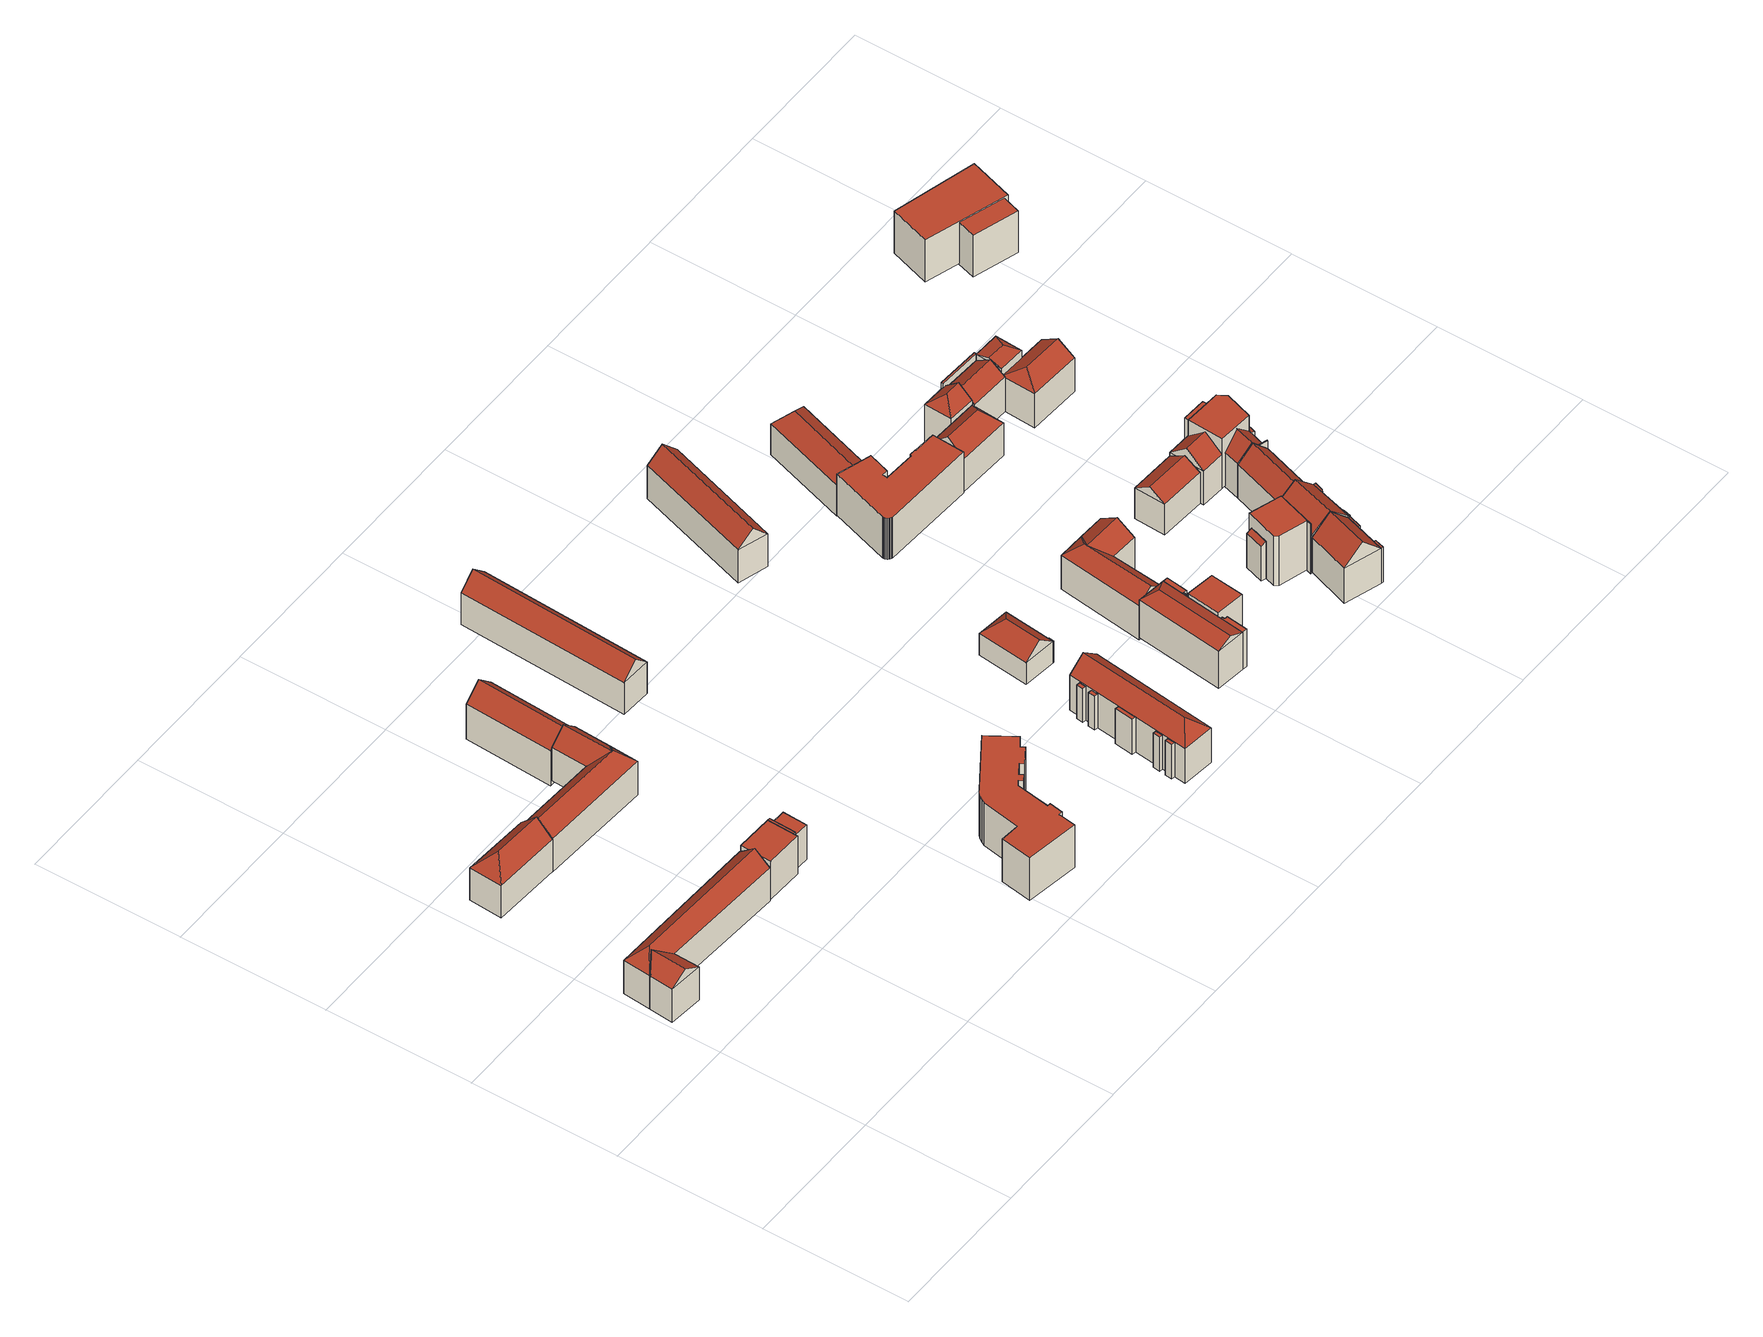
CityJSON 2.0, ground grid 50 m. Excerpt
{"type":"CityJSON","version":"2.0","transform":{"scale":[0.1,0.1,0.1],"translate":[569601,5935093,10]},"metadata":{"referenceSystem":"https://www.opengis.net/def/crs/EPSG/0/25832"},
"CityObjects":{
"building1":{"type":"Building","attributes":{"name":"Sievekingsallee","Gemeindeschluessel":"02100122","function":"31001_1010"},"children":["building1-1","building1-2"]},
"building1-1":{"type":"BuildingPart","attributes":{"roofType":"5000","measuredHeight":16.88,"storeysAboveGround":4},"parents":["building1"],"geometry":[{"type":"Solid","lod":"2","boundaries":[[[[0,1,2,3]],[[4,5,1,0]],[[6,7,5,4]],[[3,2,7,6]],[[0,8,4]],[[6,9,3]],[[3,9,8,0]],[[4,8,9,6]],[[1,5,7,2]]]],"semantics":{"surfaces":[{"type":"WallSurface"},{"type":"RoofSurface","Flaechenneigung":"-48.0019924719058","Flaechenrichtung":"3.09234259710627","Flaechengroesse":"30.5157276614815"},{"type":"RoofSurface","Flaechenneigung":"57.164182813883","Flaechenrichtung":"274.01143964315","Flaechengroesse":"69.3036093944509"},{"type":"RoofSurface","Flaechenneigung":"57.1597357645914","Flaechenrichtung":"92.7861927979022","Flaechengroesse":"70.5579870528098"},{"type":"GroundSurface"}],"values":[[0,0,0,0,1,0,2,3,4]]}}]},
"building1-2":{"type":"BuildingPart","attributes":{"roofType":"5000","measuredHeight":17.58,"storeysAboveGround":4},"parents":["building1"],"geometry":[{"type":"Solid","lod":"2","boundaries":[[[[0,1,10,11]],[[12,13,1,0]],[[14,15,13,12]],[[11,10,15,14]],[[0,16,12]],[[14,17,11]],[[11,17,16,0]],[[12,16,17,14]],[[1,13,15,10]]]],"semantics":{"surfaces":[{"type":"WallSurface"},{"type":"RoofSurface","Flaechenneigung":"52.3827129567297","Flaechenrichtung":"274.951923739865","Flaechengroesse":"34.0605663655174"},{"type":"RoofSurface","Flaechenneigung":"49.3768713820023","Flaechenrichtung":"182.798453257466","Flaechengroesse":"344.295132877641"},{"type":"RoofSurface","Flaechenneigung":"49.3737237252926","Flaechenrichtung":"2.13642299310033","Flaechengroesse":"342.267833249126"},{"type":"GroundSurface"}],"values":[[0,0,0,0,1,0,2,3,4]]}}]},
"building2":{"type":"Building","attributes":{"name":"Peterskampweg","Gemeindeschluessel":"02100122","function":"31001_1010","yearOfConstruction":1968,"roofType":"5000","measuredHeight":18.33,"storeysAboveGround":4},"address":[{"country":"Germany","locality":"Hamburg","thoroughfareNumber":"81","thoroughfareName":"Peterskampweg","postcode":"22089"}],"geometry":[{"type":"Solid","lod":"2","boundaries":[[[[18,19,20,21]],[[22,23,19,18]],[[24,25,23,22]],[[21,20,25,24]],[[18,26,22]],[[24,27,21]],[[21,27,26,18]],[[22,26,27,24]],[[19,23,25,20]]]],"semantics":{"surfaces":[{"type":"WallSurface"},{"type":"RoofSurface","Flaechenneigung":"45.1469872440555","Flaechenrichtung":"273.487046915918","Flaechengroesse":"45.6067224267815"},{"type":"RoofSurface","Flaechenneigung":"44.6540768053212","Flaechenrichtung":"182.97791437947","Flaechengroesse":"163.194937858623"},{"type":"RoofSurface","Flaechenneigung":"44.6541377867281","Flaechenrichtung":"3.23897827540775","Flaechengroesse":"162.699723452229"},{"type":"GroundSurface"}],"values":[[0,0,0,0,1,0,2,3,4]]}}]},
"building3":{"type":"Building","attributes":{"name":"Sievekingsallee","Gemeindeschluessel":"02100122","function":"31001_1010"},"children":["building3-1","building3-2","building3-3"]},
"building3-1":{"type":"BuildingPart","attributes":{"roofType":"1000","measuredHeight":15.2,"storeysAboveGround":4},"parents":["building3"],"geometry":[{"type":"Solid","lod":"2","boundaries":[[[[28,29,30,31]],[[32,33,29,28]],[[34,35,33,32]],[[31,30,35,34]],[[32,28,31,34]],[[29,33,35,30]]]],"semantics":{"surfaces":[{"type":"WallSurface"},{"type":"RoofSurface","Flaechenneigung":"90","Flaechenrichtung":"0","Flaechengroesse":"132.370742933218"},{"type":"GroundSurface"}],"values":[[0,0,0,0,1,2]]}}]},
"building3-2":{"type":"BuildingPart","attributes":{"roofType":"1000","measuredHeight":15.2,"storeysAboveGround":4},"parents":["building3"],"geometry":[{"type":"Solid","lod":"2","boundaries":[[[[36,37,33,32]],[[38,39,37,36]],[[40,41,39,38]],[[32,33,41,40]],[[38,36,32,40]],[[37,39,41,33]]]],"semantics":{"surfaces":[{"type":"WallSurface"},{"type":"RoofSurface","Flaechenneigung":"90","Flaechenrichtung":"0","Flaechengroesse":"7.28620927681566"},{"type":"GroundSurface"}],"values":[[0,0,0,0,1,2]]}}]},
"building3-3":{"type":"BuildingPart","attributes":{"roofType":"1000","measuredHeight":13.82,"storeysAboveGround":4},"parents":["building3"],"geometry":[{"type":"Solid","lod":"2","boundaries":[[[[42,43,44,45]],[[46,47,43,42]],[[48,39,47,46]],[[45,44,39,48]],[[46,42,45,48]],[[43,47,39,44]]]],"semantics":{"surfaces":[{"type":"WallSurface"},{"type":"RoofSurface","Flaechenneigung":"90","Flaechenrichtung":"0","Flaechengroesse":"44.573254284447"},{"type":"GroundSurface"}],"values":[[0,0,0,0,1,2]]}}]},
"building4":{"type":"Building","attributes":{"name":"Launitzweg","Gemeindeschluessel":"02100122","function":"31001_1010"},"children":["building4-1","building4-2"]},
"building4-1":{"type":"BuildingPart","attributes":{"roofType":"5000","measuredHeight":18.44,"storeysAboveGround":4},"parents":["building4"],"geometry":[{"type":"Solid","lod":"2","boundaries":[[[[49,50,51,52]],[[53,54,50,49]],[[55,56,54,53]],[[52,51,56,55]],[[49,57,53]],[[55,58,52]],[[52,58,57,49]],[[53,57,58,55]],[[50,54,56,51]]]],"semantics":{"surfaces":[{"type":"WallSurface"},{"type":"RoofSurface","Flaechenneigung":"43.4155554276535","Flaechenrichtung":"92.8469278651732","Flaechengroesse":"35.2484011671051"},{"type":"RoofSurface","Flaechenneigung":"44.9627698286499","Flaechenrichtung":"2.85026324753038","Flaechengroesse":"260.473177693764"},{"type":"RoofSurface","Flaechenneigung":"44.9628308306534","Flaechenrichtung":"182.869518036218","Flaechengroesse":"260.478835610962"},{"type":"GroundSurface"}],"values":[[0,0,0,0,1,0,2,3,4]]}}]},
"building4-2":{"type":"BuildingPart","attributes":{"roofType":"5000","measuredHeight":18.43,"storeysAboveGround":4},"parents":["building4"],"geometry":[{"type":"Solid","lod":"2","boundaries":[[[[49,50,59,60]],[[61,62,50,49]],[[63,64,62,61]],[[60,59,64,63]],[[49,65,61]],[[63,66,60]],[[60,66,65,49]],[[61,65,66,63]],[[50,62,64,59]]]],"semantics":{"surfaces":[{"type":"WallSurface"},{"type":"RoofSurface","Flaechenneigung":"-44.9903558308163","Flaechenrichtung":"182.841823015067","Flaechengroesse":"37.3241524253231"},{"type":"RoofSurface","Flaechenneigung":"46.0114186825167","Flaechenrichtung":"92.8399679740987","Flaechengroesse":"107.365007347212"},{"type":"RoofSurface","Flaechenneigung":"46.011360972852","Flaechenrichtung":"272.830107319629","Flaechengroesse":"107.344186275943"},{"type":"GroundSurface"}],"values":[[0,0,0,0,1,0,2,3,4]]}}]},
"building5":{"type":"Building","attributes":{"name":"Launitzweg","Gemeindeschluessel":"02100122","function":"31001_1010","yearOfConstruction":1957,"roofType":"3100","measuredHeight":19.26,"storeysAboveGround":4},"address":[{"country":"Germany","locality":"Hamburg","thoroughfareNumber":"5","thoroughfareName":"Launitzweg","postcode":"20535"}],"geometry":[{"type":"Solid","lod":"2","boundaries":[[[[67,68,69,70]],[[71,72,68,67]],[[73,74,72,71]],[[70,69,74,73]],[[67,75,71]],[[73,76,70]],[[70,76,75,67]],[[71,75,76,73]],[[68,72,74,69]]]],"semantics":{"surfaces":[{"type":"WallSurface"},{"type":"RoofSurface","Flaechenneigung":"46.2087337868863","Flaechenrichtung":"272.850484340695","Flaechengroesse":"230.826257606188"},{"type":"RoofSurface","Flaechenneigung":"46.2086558641358","Flaechenrichtung":"92.8470490302429","Flaechengroesse":"230.794758203826"},{"type":"GroundSurface"}],"values":[[0,0,0,0,0,0,1,2,3]]}}]},
"building6":{"type":"Building","attributes":{"name":"Auf den BlÃ¶cken","Gemeindeschluessel":"02100122","function":"31001_1010","yearOfConstruction":1957,"roofType":"1000","measuredHeight":16.97,"storeysAboveGround":4},"address":[{"country":"Germany","locality":"Hamburg","thoroughfareNumber":"78","thoroughfareName":"Sievekingdamm","postcode":"20535"}],"geometry":[{"type":"Solid","lod":"2","boundaries":[[[[77,78,79,80]],[[81,82,78,77]],[[83,84,82,81]],[[85,86,84,83]],[[87,88,86,85]],[[89,90,88,87]],[[91,92,90,89]],[[93,94,92,91]],[[95,96,94,93]],[[97,98,96,95]],[[99,100,98,97]],[[101,102,100,99]],[[103,104,102,101]],[[105,106,104,103]],[[107,108,106,105]],[[109,110,108,107]],[[111,112,110,109]],[[113,114,112,111]],[[115,116,114,113]],[[117,118,116,115]],[[119,120,118,117]],[[121,122,120,119]],[[123,124,122,121]],[[80,79,124,123]],[[121,119,117,115,113,111,109,107,105,103,101,99,97,95,93,91,89,87,85,83,81,77,80,123]],[[78,82,84,86,88,90,92,94,96,98,100,102,104,106,108,110,112,114,116,118,120,122,124,79]]]],"semantics":{"surfaces":[{"type":"WallSurface"},{"type":"RoofSurface","Flaechenneigung":"90","Flaechenrichtung":"0","Flaechengroesse":"617.689835166028"},{"type":"GroundSurface"}],"values":[[0,0,0,0,0,0,0,0,0,0,0,0,0,0,0,0,0,0,0,0,0,0,0,0,1,2]]}}]},
"building7":{"type":"Building","attributes":{"name":"Launitzweg","Gemeindeschluessel":"02100122","function":"31001_1010","yearOfConstruction":1957,"roofType":"3100","measuredHeight":17.85,"storeysAboveGround":4},"address":[{"country":"Germany","locality":"Hamburg","thoroughfareNumber":"6","thoroughfareName":"Launitzweg","postcode":"20535"}],"geometry":[{"type":"Solid","lod":"2","boundaries":[[[[125,126,127,128]],[[129,130,126,125]],[[131,132,130,129]],[[128,127,132,131]],[[125,133,129]],[[131,134,128]],[[128,134,133,125]],[[129,133,134,131]],[[126,130,132,127]]]],"semantics":{"surfaces":[{"type":"WallSurface"},{"type":"RoofSurface","Flaechenneigung":"45.3720888798548","Flaechenrichtung":"272.795252394418","Flaechengroesse":"429.471591473641"},{"type":"RoofSurface","Flaechenneigung":"45.372116342191","Flaechenrichtung":"92.799918712728","Flaechengroesse":"429.514069382934"},{"type":"GroundSurface"}],"values":[[0,0,0,0,0,0,1,2,3]]}}]},
"building8":{"type":"Building","attributes":{"name":"Lohhof","Gemeindeschluessel":"02100122","function":"31001_1010"},"children":["building8-1","building8-2","building8-3","building8-4","building8-5","building8-6"]},
"building8-1":{"type":"BuildingPart","attributes":{"roofType":"1000","measuredHeight":13.7,"storeysAboveGround":4},"parents":["building8"],"geometry":[{"type":"Solid","lod":"2","boundaries":[[[[135,136,137,138]],[[139,140,136,135]],[[141,142,140,139]],[[138,137,142,141]],[[139,135,138,141]],[[136,140,142,137]]]],"semantics":{"surfaces":[{"type":"WallSurface"},{"type":"RoofSurface","Flaechenneigung":"90","Flaechenrichtung":"0","Flaechengroesse":"3.02789300006411"},{"type":"GroundSurface"}],"values":[[0,0,0,0,1,2]]}}]},
"building8-2":{"type":"BuildingPart","attributes":{"roofType":"5000","measuredHeight":18.87,"storeysAboveGround":4},"parents":["building8"],"geometry":[{"type":"Solid","lod":"2","boundaries":[[[[143,144,145,146]],[[147,148,144,143]],[[149,150,148,147]],[[146,145,150,149]],[[143,151,147]],[[149,152,146]],[[146,152,151,143]],[[147,151,152,149]],[[144,148,150,145]]]],"semantics":{"surfaces":[{"type":"WallSurface"},{"type":"RoofSurface","Flaechenneigung":"45.1188760494076","Flaechenrichtung":"187.032750619177","Flaechengroesse":"38.9323050441705"},{"type":"RoofSurface","Flaechenneigung":"48.5842958109717","Flaechenrichtung":"96.9542641605661","Flaechengroesse":"307.286215276402"},{"type":"RoofSurface","Flaechenneigung":"48.583993079307","Flaechenrichtung":"276.76966347672","Flaechengroesse":"307.301080058436"},{"type":"GroundSurface"}],"values":[[0,0,0,0,1,0,2,3,4]]}}]},
"building8-3":{"type":"BuildingPart","attributes":{"roofType":"1000","measuredHeight":13.91,"storeysAboveGround":4},"parents":["building8"],"geometry":[{"type":"Solid","lod":"2","boundaries":[[[[153,154,155,156]],[[157,158,154,153]],[[159,160,158,157]],[[156,155,160,159]],[[157,153,156,159]],[[154,158,160,155]]]],"semantics":{"surfaces":[{"type":"WallSurface"},{"type":"RoofSurface","Flaechenneigung":"90","Flaechenrichtung":"0","Flaechengroesse":"7.74592859938431"},{"type":"GroundSurface"}],"values":[[0,0,0,0,1,2]]}}]},
"building8-4":{"type":"BuildingPart","attributes":{"roofType":"1000","measuredHeight":13.62,"storeysAboveGround":4},"parents":["building8"],"geometry":[{"type":"Solid","lod":"2","boundaries":[[[[161,162,163,164]],[[165,166,162,161]],[[167,168,166,165]],[[164,163,168,167]],[[165,161,164,167]],[[162,166,168,163]]]],"semantics":{"surfaces":[{"type":"WallSurface"},{"type":"RoofSurface","Flaechenneigung":"90","Flaechenrichtung":"0","Flaechengroesse":"2.90625000004284"},{"type":"GroundSurface"}],"values":[[0,0,0,0,1,2]]}}]},
"building8-5":{"type":"BuildingPart","attributes":{"roofType":"1000","measuredHeight":13.56,"storeysAboveGround":4},"parents":["building8"],"geometry":[{"type":"Solid","lod":"2","boundaries":[[[[169,170,171,172]],[[173,174,170,169]],[[175,176,174,173]],[[172,171,176,175]],[[173,169,172,175]],[[170,174,176,171]]]],"semantics":{"surfaces":[{"type":"WallSurface"},{"type":"RoofSurface","Flaechenneigung":"90","Flaechenrichtung":"0","Flaechengroesse":"2.80554250036038"},{"type":"GroundSurface"}],"values":[[0,0,0,0,1,2]]}}]},
"building8-6":{"type":"BuildingPart","attributes":{"roofType":"1000","measuredHeight":13.5,"storeysAboveGround":4},"parents":["building8"],"geometry":[{"type":"Solid","lod":"2","boundaries":[[[[177,178,179,180]],[[181,182,178,177]],[[183,184,182,181]],[[180,179,184,183]],[[181,177,180,183]],[[178,182,184,179]]]],"semantics":{"surfaces":[{"type":"WallSurface"},{"type":"RoofSurface","Flaechenneigung":"90","Flaechenrichtung":"0","Flaechengroesse":"2.67958499839153"},{"type":"GroundSurface"}],"values":[[0,0,0,0,1,2]]}}]},
"building9":{"type":"Building","attributes":{"name":"Sievekingdamm","Gemeindeschluessel":"02100122","function":"31001_1010"},"children":["building9-1","building9-2"]},
"building9-1":{"type":"BuildingPart","attributes":{"roofType":"5000","measuredHeight":13.5,"storeysAboveGround":2},"parents":["building9"],"geometry":[{"type":"Solid","lod":"2","boundaries":[[[[185,186,187,188]],[[189,190,186,185]],[[191,192,190,189]],[[188,187,192,191]],[[185,193,189]],[[191,194,188]],[[188,194,193,185]],[[189,193,194,191]],[[186,190,192,187]]]],"semantics":{"surfaces":[{"type":"WallSurface"},{"type":"RoofSurface","Flaechenneigung":"46.4211527466619","Flaechenrichtung":"6.21977909800857","Flaechengroesse":"40.1062541432126"},{"type":"RoofSurface","Flaechenneigung":"49.0906795061851","Flaechenrichtung":"276.219069384651","Flaechengroesse":"111.81100032392"},{"type":"RoofSurface","Flaechenneigung":"49.0904785403999","Flaechenrichtung":"96.2215040557658","Flaechengroesse":"111.807269911127"},{"type":"GroundSurface"}],"values":[[0,0,0,0,1,0,2,3,4]]}}]},
"building9-2":{"type":"BuildingPart","attributes":{"roofType":"1000","measuredHeight":8.61,"storeysAboveGround":2},"parents":["building9"],"geometry":[{"type":"Solid","lod":"2","boundaries":[[[[195,196,197,198]],[[199,200,196,195]],[[191,192,200,199]],[[198,197,192,191]],[[199,195,198,191]],[[196,200,192,197]]]],"semantics":{"surfaces":[{"type":"WallSurface"},{"type":"RoofSurface","Flaechenneigung":"90","Flaechenrichtung":"0","Flaechengroesse":"0.614165921344255"},{"type":"GroundSurface"}],"values":[[0,0,0,0,1,2]]}}]},
"building10":{"type":"Building","attributes":{"name":"Lohhof","Gemeindeschluessel":"02100122","function":"31001_1010"},"children":["building10-1","building10-2","building10-3","building10-4","building10-5"]},
"building10-1":{"type":"BuildingPart","attributes":{"roofType":"5000","measuredHeight":17.19,"storeysAboveGround":5},"parents":["building10"],"geometry":[{"type":"Solid","lod":"2","boundaries":[[[[201,202,203,204]],[[205,206,202,201]],[[207,208,206,205]],[[204,203,208,207]],[[201,209,205]],[[207,210,204]],[[204,210,209,201]],[[205,209,210,207]],[[202,206,208,203]]]],"semantics":{"surfaces":[{"type":"WallSurface"},{"type":"RoofSurface","Flaechenneigung":"54.025838625008","Flaechenrichtung":"7.05968651164395","Flaechengroesse":"19.486108447865"},{"type":"RoofSurface","Flaechenneigung":"65.4173383845446","Flaechenrichtung":"277.067830102796","Flaechengroesse":"156.833975198647"},{"type":"RoofSurface","Flaechenneigung":"65.4174252018142","Flaechenrichtung":"97.0814482361578","Flaechengroesse":"156.846770280776"},{"type":"GroundSurface"}],"values":[[0,0,0,0,1,0,2,3,4]]}}]},
"building10-2":{"type":"BuildingPart","attributes":{"roofType":"1000","measuredHeight":16.37,"storeysAboveGround":5},"parents":["building10"],"geometry":[{"type":"Solid","lod":"2","boundaries":[[[[211,212,213,214]],[[215,216,212,211]],[[217,218,216,215]],[[214,213,218,217]],[[215,211,214,217]],[[212,216,218,213]]]],"semantics":{"surfaces":[{"type":"WallSurface"},{"type":"RoofSurface","Flaechenneigung":"90","Flaechenrichtung":"0","Flaechengroesse":"113.156226343016"},{"type":"GroundSurface"}],"values":[[0,0,0,0,1,2]]}}]},
"building10-3":{"type":"BuildingPart","attributes":{"roofType":"1000","measuredHeight":14.9,"storeysAboveGround":5},"parents":["building10"],"geometry":[{"type":"Solid","lod":"2","boundaries":[[[[219,220,221,222]],[[205,206,220,219]],[[223,224,206,205]],[[222,221,224,223]],[[205,219,222,223]],[[220,206,224,221]]]],"semantics":{"surfaces":[{"type":"WallSurface"},{"type":"RoofSurface","Flaechenneigung":"90","Flaechenrichtung":"0","Flaechengroesse":"12.5477113933709"},{"type":"GroundSurface"}],"values":[[0,0,0,0,1,2]]}}]},
"building10-4":{"type":"BuildingPart","attributes":{"roofType":"1000","measuredHeight":14.9,"storeysAboveGround":5},"parents":["building10"],"geometry":[{"type":"Solid","lod":"2","boundaries":[[[[225,226,227,228]],[[229,230,226,225]],[[231,232,230,229]],[[228,227,232,231]],[[229,225,228,231]],[[226,230,232,227]]]],"semantics":{"surfaces":[{"type":"WallSurface"},{"type":"RoofSurface","Flaechenneigung":"90","Flaechenrichtung":"0","Flaechengroesse":"0.447482251440261"},{"type":"GroundSurface"}],"values":[[0,0,0,0,1,2]]}}]},
"building10-5":{"type":"BuildingPart","attributes":{"roofType":"1000","measuredHeight":14.9,"storeysAboveGround":5},"parents":["building10"],"geometry":[{"type":"Solid","lod":"2","boundaries":[[[[233,234,208,207]],[[235,236,234,233]],[[237,238,236,235]],[[239,240,238,237]],[[241,242,240,239]],[[207,208,242,241]],[[239,237,235,233,207,241]],[[234,236,238,240,242,208]]]],"semantics":{"surfaces":[{"type":"WallSurface"},{"type":"RoofSurface","Flaechenneigung":"90","Flaechenrichtung":"0","Flaechengroesse":"13.619574844158"},{"type":"GroundSurface"}],"values":[[0,0,0,0,0,0,1,2]]}}]},
"building11":{"type":"Building","attributes":{"name":"Schulenbeksweg","Gemeindeschluessel":"02100122","function":"31001_1010","yearOfConstruction":1957,"roofType":"3100","measuredHeight":18.44,"storeysAboveGround":4},"address":[{"country":"Germany","locality":"Hamburg","thoroughfareNumber":"5","thoroughfareName":"Schulenbeksweg","postcode":"20535"}],"geometry":[{"type":"Solid","lod":"2","boundaries":[[[[243,244,245,246]],[[247,248,244,243]],[[249,250,248,247]],[[246,245,250,249]],[[243,251,247]],[[249,252,246]],[[246,252,251,243]],[[247,251,252,249]],[[244,248,250,245]]]],"semantics":{"surfaces":[{"type":"WallSurface"},{"type":"RoofSurface","Flaechenneigung":"44.5852194460208","Flaechenrichtung":"287.465774084451","Flaechengroesse":"316.011357970985"},{"type":"RoofSurface","Flaechenneigung":"44.5852216803974","Flaechenrichtung":"107.464025656766","Flaechengroesse":"316.004376473103"},{"type":"GroundSurface"}],"values":[[0,0,0,0,0,0,1,2,3]]}}]},
"building12":{"type":"Building","attributes":{"name":"Lohhof","Gemeindeschluessel":"02100122","function":"31001_1010"},"children":["building12-1","building12-2"]},
"building12-1":{"type":"BuildingPart","attributes":{"roofType":"5000","measuredHeight":17.69,"storeysAboveGround":4},"parents":["building12"],"geometry":[{"type":"Solid","lod":"2","boundaries":[[[[253,254,255,256]],[[257,258,254,253]],[[259,260,258,257]],[[256,255,260,259]],[[253,261,257]],[[259,262,256]],[[256,262,261,253]],[[257,261,262,259]],[[254,258,260,255]]]],"semantics":{"surfaces":[{"type":"WallSurface"},{"type":"RoofSurface","Flaechenneigung":"49.471909209899","Flaechenrichtung":"1.83052096190518","Flaechengroesse":"30.2322661500071"},{"type":"RoofSurface","Flaechenneigung":"49.2767700770085","Flaechenrichtung":"276.778532546558","Flaechengroesse":"175.585094481911"},{"type":"RoofSurface","Flaechenneigung":"49.2865822071587","Flaechenrichtung":"96.1143441947416","Flaechengroesse":"178.386703402435"},{"type":"GroundSurface"}],"values":[[0,0,0,0,1,0,2,3,4]]}}]},
"building12-2":{"type":"BuildingPart","attributes":{"roofType":"5000","measuredHeight":17.57,"storeysAboveGround":4},"parents":["building12"],"geometry":[{"type":"Solid","lod":"2","boundaries":[[[[263,264,265,266]],[[257,258,264,263]],[[267,268,258,257]],[[266,265,268,267]],[[263,269,257]],[[267,270,266]],[[266,270,269,263]],[[257,269,270,267]],[[264,258,268,265]]]],"semantics":{"surfaces":[{"type":"WallSurface"},{"type":"RoofSurface","Flaechenneigung":"-48.5993790719375","Flaechenrichtung":"275.84253216567","Flaechengroesse":"36.7923232316583"},{"type":"RoofSurface","Flaechenneigung":"55.944144521343","Flaechenrichtung":"182.833192171083","Flaechengroesse":"85.4217219738043"},{"type":"RoofSurface","Flaechenneigung":"55.9349410820567","Flaechenrichtung":"2.27155643237392","Flaechengroesse":"83.1223231767687"},{"type":"GroundSurface"}],"values":[[0,0,0,0,1,0,2,3,4]]}}]},
"building13":{"type":"Building","attributes":{"name":"Schulenbeksweg","Gemeindeschluessel":"02100122","function":"31001_1010","yearOfConstruction":1983,"roofType":"1000","measuredHeight":16.24,"storeysAboveGround":4},"address":[{"country":"Germany","locality":"Hamburg","thoroughfareNumber":"53","thoroughfareName":"Sievekingsallee","postcode":"20535"}],"geometry":[{"type":"Solid","lod":"2","boundaries":[[[[271,272,273,274]],[[275,276,272,271]],[[277,278,276,275]],[[279,280,278,277]],[[281,282,280,279]],[[283,284,282,281]],[[285,286,284,283]],[[287,288,286,285]],[[289,290,288,287]],[[291,292,290,289]],[[293,294,292,291]],[[295,296,294,293]],[[297,298,296,295]],[[299,300,298,297]],[[301,302,300,299]],[[303,304,302,301]],[[305,306,304,303]],[[307,308,306,305]],[[309,310,308,307]],[[311,312,310,309]],[[274,273,312,311]],[[309,307,305,303,301,299,297,295,293,291,289,287,285,283,281,279,277,275,271,274,311]],[[272,276,278,280,282,284,286,288,290,292,294,296,298,300,302,304,306,308,310,312,273]]]],"semantics":{"surfaces":[{"type":"WallSurface"},{"type":"RoofSurface","Flaechenneigung":"90","Flaechenrichtung":"0","Flaechengroesse":"489.571177880055"},{"type":"GroundSurface"}],"values":[[0,0,0,0,0,0,0,0,0,0,0,0,0,0,0,0,0,0,0,0,0,1,2]]}}]},
"building14":{"type":"Building","attributes":{"name":"Schulenbeksweg","Gemeindeschluessel":"02100122","function":"31001_1010","yearOfConstruction":1957,"roofType":"5000","measuredHeight":16.54,"storeysAboveGround":4},"address":[{"country":"Germany","locality":"Hamburg","thoroughfareNumber":"6","thoroughfareName":"Schulenbeksweg","postcode":"20535"}],"geometry":[{"type":"Solid","lod":"2","boundaries":[[[[313,314,315,316]],[[317,318,314,313]],[[319,320,318,317]],[[316,315,320,319]],[[313,321,317]],[[319,322,316]],[[316,322,321,313]],[[317,321,322,319]],[[314,318,320,315]]]],"semantics":{"surfaces":[{"type":"WallSurface"},{"type":"RoofSurface","Flaechenneigung":"37.9641986400539","Flaechenrichtung":"17.530040737682","Flaechengroesse":"31.8090092281426"},{"type":"RoofSurface","Flaechenneigung":"53.1887612333569","Flaechenrichtung":"287.552114454772","Flaechengroesse":"208.926137063836"},{"type":"RoofSurface","Flaechenneigung":"53.1888340376569","Flaechenrichtung":"107.537581721689","Flaechengroesse":"208.90181746086"},{"type":"GroundSurface"}],"values":[[0,0,0,0,1,0,2,3,4]]}}]},
"building15":{"type":"Building","attributes":{"name":"Hammer Steindamm","Gemeindeschluessel":"02100122","function":"31001_1010"},"children":["building15-1","building15-2","building15-3"]},
"building15-1":{"type":"BuildingPart","attributes":{"roofType":"3100","measuredHeight":20.42,"storeysAboveGround":4},"parents":["building15"],"geometry":[{"type":"Solid","lod":"2","boundaries":[[[[323,324,325,326]],[[327,328,324,323]],[[329,330,328,327]],[[326,325,330,329]],[[323,331,327]],[[329,332,326]],[[326,332,331,323]],[[327,331,332,329]],[[324,328,330,325]]]],"semantics":{"surfaces":[{"type":"WallSurface"},{"type":"RoofSurface","Flaechenneigung":"44.7848457055347","Flaechenrichtung":"288.241691296396","Flaechengroesse":"139.85715899317"},{"type":"RoofSurface","Flaechenneigung":"44.7870083178785","Flaechenrichtung":"107.73437898253","Flaechengroesse":"139.849246594284"},{"type":"GroundSurface"}],"values":[[0,0,0,0,0,0,1,2,3]]}}]},
"building15-2":{"type":"BuildingPart","attributes":{"roofType":"1000","measuredHeight":13.94,"storeysAboveGround":4},"parents":["building15"],"geometry":[{"type":"Solid","lod":"2","boundaries":[[[[333,334,328,327]],[[335,336,334,333]],[[337,338,336,335]],[[327,328,338,337]],[[335,333,327,337]],[[334,336,338,328]]]],"semantics":{"surfaces":[{"type":"WallSurface"},{"type":"RoofSurface","Flaechenneigung":"90","Flaechenrichtung":"0","Flaechengroesse":"3.37026453133315"},{"type":"GroundSurface"}],"values":[[0,0,0,0,1,2]]}}]},
"building15-3":{"type":"BuildingPart","attributes":{"roofType":"1000","measuredHeight":13.94,"storeysAboveGround":4},"parents":["building15"],"geometry":[{"type":"Solid","lod":"2","boundaries":[[[[339,340,341,342]],[[343,344,340,339]],[[329,330,344,343]],[[342,341,330,329]],[[343,339,342,329]],[[340,344,330,341]]]],"semantics":{"surfaces":[{"type":"WallSurface"},{"type":"RoofSurface","Flaechenneigung":"90","Flaechenrichtung":"0","Flaechengroesse":"2.65802237374259"},{"type":"GroundSurface"}],"values":[[0,0,0,0,1,2]]}}]},
"building16":{"type":"Building","attributes":{"name":"Hammer Steindamm","Gemeindeschluessel":"02100122","function":"31001_1010"},"children":["building16-1","building16-2","building16-3","building16-4","building16-5"]},
"building16-1":{"type":"BuildingPart","attributes":{"roofType":"2100","measuredHeight":14.66,"storeysAboveGround":4},"parents":["building16"],"geometry":[{"type":"Solid","lod":"2","boundaries":[[[[345,346,347,348]],[[349,350,346,345]],[[351,352,350,349]],[[348,347,352,351]],[[349,345,348,351]],[[346,350,352,347]]]],"semantics":{"surfaces":[{"type":"WallSurface"},{"type":"RoofSurface","Flaechenneigung":"59.4360458474167","Flaechenrichtung":"287.497179431314","Flaechengroesse":"13.9706277874959"},{"type":"GroundSurface"}],"values":[[0,0,0,0,1,2]]}}]},
"building16-2":{"type":"BuildingPart","attributes":{"roofType":"3100","measuredHeight":20.76,"storeysAboveGround":4},"parents":["building16"],"geometry":[{"type":"Solid","lod":"2","boundaries":[[[[353,354,355,356]],[[357,358,354,353]],[[359,360,358,357]],[[356,355,360,359]],[[353,361,357]],[[359,362,356]],[[356,362,361,353]],[[357,361,362,359]],[[354,358,360,355]]]],"semantics":{"surfaces":[{"type":"WallSurface"},{"type":"RoofSurface","Flaechenneigung":"47.3769219803832","Flaechenrichtung":"106.820734786886","Flaechengroesse":"142.606897286633"},{"type":"RoofSurface","Flaechenneigung":"47.3786202013126","Flaechenrichtung":"287.267335870706","Flaechengroesse":"142.603332882034"},{"type":"GroundSurface"}],"values":[[0,0,0,0,0,0,1,2,3]]}}]},
"building16-3":{"type":"BuildingPart","attributes":{"roofType":"1000","measuredHeight":14.73,"storeysAboveGround":4},"parents":["building16"],"geometry":[{"type":"Solid","lod":"2","boundaries":[[[[363,364,355,356]],[[365,366,364,363]],[[367,368,366,365]],[[356,355,368,367]],[[365,363,356,367]],[[364,366,368,355]]]],"semantics":{"surfaces":[{"type":"WallSurface"},{"type":"RoofSurface","Flaechenneigung":"90","Flaechenrichtung":"0","Flaechengroesse":"2.70151401570636"},{"type":"GroundSurface"}],"values":[[0,0,0,0,1,2]]}}]},
"building16-4":{"type":"BuildingPart","attributes":{"roofType":"1000","measuredHeight":14.73,"storeysAboveGround":4},"parents":["building16"],"geometry":[{"type":"Solid","lod":"2","boundaries":[[[[369,370,371,372]],[[373,374,370,369]],[[353,354,374,373]],[[372,371,354,353]],[[373,369,372,353]],[[370,374,354,371]]]],"semantics":{"surfaces":[{"type":"WallSurface"},{"type":"RoofSurface","Flaechenneigung":"90","Flaechenrichtung":"0","Flaechengroesse":"1.4680395858221"},{"type":"GroundSurface"}],"values":[[0,0,0,0,1,2]]}}]},
"building16-5":{"type":"BuildingPart","attributes":{"roofType":"1000","measuredHeight":19.66,"storeysAboveGround":4},"parents":["building16"],"geometry":[{"type":"Solid","lod":"2","boundaries":[[[[375,358,376,377]],[[378,379,358,375]],[[380,381,379,378]],[[382,383,381,380]],[[384,385,383,382]],[[386,387,385,384]],[[377,376,387,386]],[[384,382,380,378,375,377,386]],[[358,379,381,383,385,387,376]]]],"semantics":{"surfaces":[{"type":"WallSurface"},{"type":"RoofSurface","Flaechenneigung":"90","Flaechenrichtung":"0","Flaechengroesse":"137.775168121678"},{"type":"GroundSurface"}],"values":[[0,0,0,0,0,0,0,1,2]]}}]},
"building17":{"type":"Building","attributes":{"name":"Sievekingsallee","Gemeindeschluessel":"02100122","function":"31001_1010","yearOfConstruction":1957,"roofType":"3100","measuredHeight":15.85,"storeysAboveGround":4},"address":[{"country":"Germany","locality":"Hamburg","thoroughfareNumber":"58","thoroughfareName":"Sievekingsallee","postcode":"20535"}],"geometry":[{"type":"Solid","lod":"2","boundaries":[[[[388,389,390,391]],[[392,393,389,388]],[[394,395,393,392]],[[391,390,395,394]],[[388,396,392]],[[394,397,391]],[[391,397,396,388]],[[392,396,397,394]],[[389,393,395,390]]]],"semantics":{"surfaces":[{"type":"WallSurface"},{"type":"RoofSurface","Flaechenneigung":"55.7512377463038","Flaechenrichtung":"182.918795963334","Flaechengroesse":"104.302454384637"},{"type":"RoofSurface","Flaechenneigung":"55.751087248984","Flaechenrichtung":"2.97254643960116","Flaechengroesse":"104.304085129037"},{"type":"GroundSurface"}],"values":[[0,0,0,0,0,0,1,2,3]]}}]},
"building18":{"type":"Building","attributes":{"name":"Hammer Steindamm","Gemeindeschluessel":"02100122","function":"31001_1010"},"children":["building18-1","building18-2"]},
"building18-1":{"type":"BuildingPart","attributes":{"roofType":"3100","measuredHeight":18.76,"storeysAboveGround":4},"parents":["building18"],"geometry":[{"type":"Solid","lod":"2","boundaries":[[[[398,399,400,401]],[[402,403,399,398]],[[404,405,403,402]],[[401,400,405,404]],[[398,406,402]],[[404,407,401]],[[401,407,406,398]],[[402,406,407,404]],[[399,403,405,400]]]],"semantics":{"surfaces":[{"type":"WallSurface"},{"type":"RoofSurface","Flaechenneigung":"44.0893159407355","Flaechenrichtung":"287.815252542401","Flaechengroesse":"152.663849009403"},{"type":"RoofSurface","Flaechenneigung":"44.0894511815263","Flaechenrichtung":"107.801900506562","Flaechengroesse":"152.656207767605"},{"type":"GroundSurface"}],"values":[[0,0,0,0,0,0,1,2,3]]}}]},
"building18-2":{"type":"BuildingPart","attributes":{"roofType":"1000","measuredHeight":13.35,"storeysAboveGround":4},"parents":["building18"],"geometry":[{"type":"Solid","lod":"2","boundaries":[[[[408,409,399,398]],[[410,411,409,408]],[[412,413,411,410]],[[398,399,413,412]],[[410,408,398,412]],[[409,411,413,399]]]],"semantics":{"surfaces":[{"type":"WallSurface"},{"type":"RoofSurface","Flaechenneigung":"90","Flaechenrichtung":"0","Flaechengroesse":"1.15301542589694"},{"type":"GroundSurface"}],"values":[[0,0,0,0,1,2]]}}]},
"building19":{"type":"Building","attributes":{"name":"Sievekingsallee","Gemeindeschluessel":"02100122","function":"31001_1010"},"children":["building19-1","building19-2","building19-3","building19-4","building19-5","building19-6"]},
"building19-1":{"type":"BuildingPart","attributes":{"roofType":"5000","measuredHeight":18.38,"storeysAboveGround":4},"parents":["building19"],"geometry":[{"type":"Solid","lod":"2","boundaries":[[[[414,415,416,417]],[[418,419,415,414]],[[420,421,419,418]],[[417,416,421,420]],[[414,422,418]],[[420,423,417]],[[417,423,422,414]],[[418,422,423,420]],[[415,419,421,416]]]],"semantics":{"surfaces":[{"type":"WallSurface"},{"type":"RoofSurface","Flaechenneigung":"41.5280836284885","Flaechenrichtung":"92.8494994040958","Flaechengroesse":"40.347125489576"},{"type":"RoofSurface","Flaechenneigung":"46.6362666407859","Flaechenrichtung":"2.85066626191174","Flaechengroesse":"124.046532342416"},{"type":"RoofSurface","Flaechenneigung":"46.6363801844414","Flaechenrichtung":"182.846805482165","Flaechengroesse":"124.049062008658"},{"type":"GroundSurface"}],"values":[[0,0,0,0,1,0,2,3,4]]}}]},
"building19-2":{"type":"BuildingPart","attributes":{"roofType":"5000","measuredHeight":19.09,"storeysAboveGround":4},"parents":["building19"],"geometry":[{"type":"Solid","lod":"2","boundaries":[[[[424,425,415,426]],[[427,428,425,424]],[[429,430,428,427]],[[426,415,430,429]],[[424,431,427]],[[429,432,426]],[[426,432,431,424]],[[427,431,432,429]],[[425,428,430,415]]]],"semantics":{"surfaces":[{"type":"WallSurface"},{"type":"RoofSurface","Flaechenneigung":"42.6138973612871","Flaechenrichtung":"272.851849181748","Flaechengroesse":"26.7100561599105"},{"type":"RoofSurface","Flaechenneigung":"48.8671475129598","Flaechenrichtung":"182.846331402792","Flaechengroesse":"47.3847689605955"},{"type":"RoofSurface","Flaechenneigung":"48.8672969844222","Flaechenrichtung":"2.82696698326483","Flaechengroesse":"47.3835448523109"},{"type":"GroundSurface"}],"values":[[0,0,0,0,1,0,2,3,4]]}}]},
"building19-3":{"type":"BuildingPart","attributes":{"roofType":"3100","measuredHeight":17.45,"storeysAboveGround":4},"parents":["building19"],"geometry":[{"type":"Solid","lod":"2","boundaries":[[[[433,434,430,435]],[[436,437,434,433]],[[438,439,437,436]],[[435,430,439,438]],[[433,440,436]],[[438,441,435]],[[435,441,440,433]],[[436,440,441,438]],[[434,437,439,430]]]],"semantics":{"surfaces":[{"type":"WallSurface"},{"type":"RoofSurface","Flaechenneigung":"54.4815227953838","Flaechenrichtung":"2.75251941555763","Flaechengroesse":"89.0152081675264"},{"type":"RoofSurface","Flaechenneigung":"54.4813897925999","Flaechenrichtung":"182.818109113188","Flaechengroesse":"89.0124240352548"},{"type":"GroundSurface"}],"values":[[0,0,0,0,0,0,1,2,3]]}}]},
"building19-4":{"type":"BuildingPart","attributes":{"roofType":"5000","measuredHeight":17.67,"storeysAboveGround":4},"parents":["building19"],"geometry":[{"type":"Solid","lod":"2","boundaries":[[[[442,443,434,444]],[[445,446,443,442]],[[447,448,446,445]],[[444,434,448,447]],[[442,449,445]],[[447,450,444]],[[444,450,449,442]],[[445,449,450,447]],[[443,446,448,434]]]],"semantics":{"surfaces":[{"type":"WallSurface"},{"type":"RoofSurface","Flaechenneigung":"62.4104458856623","Flaechenrichtung":"92.8454227254943","Flaechengroesse":"14.0120943286376"},{"type":"RoofSurface","Flaechenneigung":"73.1787329251202","Flaechenrichtung":"2.84269771535469","Flaechengroesse":"37.68791951411"},{"type":"RoofSurface","Flaechenneigung":"73.1786773496639","Flaechenrichtung":"182.846499058103","Flaechengroesse":"37.6913674211748"},{"type":"GroundSurface"}],"values":[[0,0,0,0,1,0,2,3,4]]}}]},
"building19-5":{"type":"BuildingPart","attributes":{"roofType":"5000","measuredHeight":17.5,"storeysAboveGround":4},"parents":["building19"],"geometry":[{"type":"Solid","lod":"2","boundaries":[[[[451,452,453,454]],[[455,448,452,451]],[[456,457,448,455]],[[454,453,457,456]],[[451,458,455]],[[456,459,454]],[[454,459,458,451]],[[455,458,459,456]],[[452,448,457,453]]]],"semantics":{"surfaces":[{"type":"WallSurface"},{"type":"RoofSurface","Flaechenneigung":"44.4680090687922","Flaechenrichtung":"272.854232684212","Flaechengroesse":"32.8976625812946"},{"type":"RoofSurface","Flaechenneigung":"55.3368593282151","Flaechenrichtung":"182.853922612822","Flaechengroesse":"114.68478310872"},{"type":"RoofSurface","Flaechenneigung":"55.3369004362173","Flaechenrichtung":"2.84955120345113","Flaechengroesse":"114.683419784781"},{"type":"GroundSurface"}],"values":[[0,0,0,0,1,0,2,3,4]]}}]},
"building19-6":{"type":"BuildingPart","attributes":{"roofType":"1000","measuredHeight":16.25,"storeysAboveGround":4},"parents":["building19"],"geometry":[{"type":"Solid","lod":"2","boundaries":[[[[460,461,462,463]],[[464,465,461,460]],[[466,467,465,464]],[[463,462,467,466]],[[464,460,463,466]],[[461,465,467,462]]]],"semantics":{"surfaces":[{"type":"WallSurface"},{"type":"RoofSurface","Flaechenneigung":"90","Flaechenrichtung":"0","Flaechengroesse":"12.2109905168544"},{"type":"GroundSurface"}],"values":[[0,0,0,0,1,2]]}}]},
"building20":{"type":"Building","attributes":{"name":"Sievekingsallee","Gemeindeschluessel":"02100122","function":"31001_1010"},"children":["building20-1","building20-2","building20-3","building20-4","building20-5","building20-6"]},
"building20-1":{"type":"BuildingPart","attributes":{"roofType":"1000","measuredHeight":19.69,"storeysAboveGround":4},"parents":["building20"],"geometry":[{"type":"Solid","lod":"2","boundaries":[[[[468,469,470,471]],[[472,473,469,468]],[[474,475,473,472]],[[471,470,475,474]],[[472,468,471,474]],[[469,473,475,470]]]],"semantics":{"surfaces":[{"type":"WallSurface"},{"type":"RoofSurface","Flaechenneigung":"90","Flaechenrichtung":"0","Flaechengroesse":"11.3081607306304"},{"type":"GroundSurface"}],"values":[[0,0,0,0,1,2]]}}]},
"building20-2":{"type":"BuildingPart","attributes":{"roofType":"1000","measuredHeight":19.69,"storeysAboveGround":4},"parents":["building20"],"geometry":[{"type":"Solid","lod":"2","boundaries":[[[[476,477,478,479]],[[480,481,477,476]],[[482,483,481,480]],[[472,473,483,482]],[[479,478,473,472]],[[482,480,476,479,472]],[[477,481,483,473,478]]]],"semantics":{"surfaces":[{"type":"WallSurface"},{"type":"RoofSurface","Flaechenneigung":"90","Flaechenrichtung":"0","Flaechengroesse":"163.286188661939"},{"type":"GroundSurface"}],"values":[[0,0,0,0,0,1,2]]}}]},
"building20-3":{"type":"BuildingPart","attributes":{"roofType":"3100","measuredHeight":18.89,"storeysAboveGround":4},"parents":["building20"],"geometry":[{"type":"Solid","lod":"2","boundaries":[[[[484,485,483,486]],[[487,488,485,484]],[[489,473,488,487]],[[486,483,473,489]],[[484,490,487]],[[489,491,486]],[[486,491,490,484]],[[487,490,491,489]],[[485,488,473,483]]]],"semantics":{"surfaces":[{"type":"WallSurface"},{"type":"RoofSurface","Flaechenneigung":"48.3450066287435","Flaechenrichtung":"183.405144010069","Flaechengroesse":"67.9818590918386"},{"type":"RoofSurface","Flaechenneigung":"48.3458220121833","Flaechenrichtung":"3.1301783369749","Flaechengroesse":"68.1120910886554"},{"type":"GroundSurface"}],"values":[[0,0,0,0,0,0,1,2,3]]}}]},
"building20-4":{"type":"BuildingPart","attributes":{"roofType":"3100","measuredHeight":18.96,"storeysAboveGround":4},"parents":["building20"],"geometry":[{"type":"Solid","lod":"2","boundaries":[[[[492,493,481,494]],[[408,495,493,492]],[[496,497,495,408]],[[494,481,497,496]],[[492,498,408]],[[496,499,494]],[[494,499,498,492]],[[408,498,499,496]],[[493,495,497,481]]]],"semantics":{"surfaces":[{"type":"WallSurface"},{"type":"RoofSurface","Flaechenneigung":"44.0419189485248","Flaechenrichtung":"108.022323102223","Flaechengroesse":"58.6737711144739"},{"type":"RoofSurface","Flaechenneigung":"44.0497347156877","Flaechenrichtung":"287.905056245095","Flaechengroesse":"48.7984650660342"},{"type":"GroundSurface"}],"values":[[0,0,0,0,0,0,1,2,3]]}}]},
"building20-5":{"type":"BuildingPart","attributes":{"roofType":"2100","measuredHeight":13.69,"storeysAboveGround":4},"parents":["building20"],"geometry":[{"type":"Solid","lod":"2","boundaries":[[[[500,501,502,503]],[[504,505,501,500]],[[506,507,505,504]],[[503,502,507,506]],[[504,500,503,506]],[[501,505,507,502]]]],"semantics":{"surfaces":[{"type":"WallSurface"},{"type":"RoofSurface","Flaechenneigung":"79.9616624199743","Flaechenrichtung":"107.804716449945","Flaechengroesse":"11.0974875227758"},{"type":"GroundSurface"}],"values":[[0,0,0,0,1,2]]}}]},
"building20-6":{"type":"BuildingPart","attributes":{"roofType":"1000","measuredHeight":16.65,"storeysAboveGround":4},"parents":["building20"],"geometry":[{"type":"Solid","lod":"2","boundaries":[[[[508,509,493,510]],[[511,512,509,508]],[[513,514,512,511]],[[510,493,514,513]],[[511,508,510,513]],[[509,512,514,493]]]],"semantics":{"surfaces":[{"type":"WallSurface"},{"type":"RoofSurface","Flaechenneigung":"90","Flaechenrichtung":"0","Flaechengroesse":"1.56219460551506"},{"type":"GroundSurface"}],"values":[[0,0,0,0,1,2]]}}]},
"building21":{"type":"Building","attributes":{"name":"Hammer Steindamm","Gemeindeschluessel":"02100122","function":"31001_1010"},"children":["building21-1","building21-2"]},
"building21-1":{"type":"BuildingPart","attributes":{"roofType":"1000","measuredHeight":16.77,"storeysAboveGround":7},"parents":["building21"],"geometry":[{"type":"Solid","lod":"2","boundaries":[[[[515,516,517,518]],[[519,520,516,515]],[[521,522,520,519]],[[518,517,522,521]],[[519,515,518,521]],[[516,520,522,517]]]],"semantics":{"surfaces":[{"type":"WallSurface"},{"type":"RoofSurface","Flaechenneigung":"90","Flaechenrichtung":"0","Flaechengroesse":"440.060818490972"},{"type":"GroundSurface"}],"values":[[0,0,0,0,1,2]]}}]},
"building21-2":{"type":"BuildingPart","attributes":{"roofType":"1000","measuredHeight":16.67,"storeysAboveGround":7},"parents":["building21"],"geometry":[{"type":"Solid","lod":"2","boundaries":[[[[523,524,525,526]],[[527,528,524,523]],[[529,530,528,527]],[[526,525,530,529]],[[527,523,526,529]],[[524,528,530,525]]]],"semantics":{"surfaces":[{"type":"WallSurface"},{"type":"RoofSurface","Flaechenneigung":"90","Flaechenrichtung":"0","Flaechengroesse":"104.584311201492"},{"type":"GroundSurface"}],"values":[[0,0,0,0,1,2]]}}]}
},
"vertices":[
[13,748,151],[13,748,19],[6,666,19],[6,666,151],[124,742,151],[124,742,19],[122,656,151],[122,656,19],[71,785,188],[64,661,188],
[556,718,19],[556,718,151],[21,843,151],[21,843,19],[559,825,151],[559,825,19],[74,793,195],[558,772,195],
[67,1297,145],[67,1297,18],[300,1285,18],[300,1285,145],[74,1410,145],[74,1410,18],[305,1396,145],[305,1396,18],[127,1350,202],[302,1341,202],
[559,821,177],[559,821,25],[556,716,25],[556,716,177],[685,817,177],[685,817,25],[682,712,177],[682,712,25],
[694,817,177],[694,817,25],[691,726,177],[691,726,25],[683,726,177],[683,726,25],
[747,807,163],[747,807,25],[693,809,25],[693,809,163],[744,724,163],[744,724,25],[691,726,163],
[692,1367,148],[692,1367,15],[305,1386,15],[305,1386,148],[687,1265,148],[687,1265,15],[300,1285,148],[300,1285,15],[642,1318,199],[302,1335,199],
[698,1489,15],[698,1489,148],[588,1372,148],[588,1372,15],[594,1494,148],[594,1494,15],[638,1319,199],[646,1491,199],
[602,1794,139],[602,1794,0],[587,1494,0],[587,1494,139],[713,1788,139],[713,1788,0],[698,1489,139],[698,1489,0],[658,1791,193],[643,1492,193],
[979,218,207],[979,218,37],[962,112,37],[962,112,207],[1044,213,207],[1044,213,37],[1066,342,207],[1066,342,37],[1073,354,207],[1073,354,37],[1081,365,207],[1081,365,37],[1090,375,207],[1090,375,37],[1100,383,207],[1100,383,37],[1280,501,207],[1280,501,37],[1340,410,207],[1340,410,37],[1306,387,207],[1306,387,37],[1314,374,207],[1314,374,37],[1258,338,207],[1258,338,37],[1250,350,207],[1250,350,37],[1215,328,207],[1215,328,37],[1223,315,207],[1223,315,37],[1202,301,207],[1202,301,37],[1194,314,207],[1194,314,37],[1178,304,207],[1178,304,37],[1160,190,207],[1160,190,37],[1171,189,207],[1171,189,37],[1163,141,207],[1163,141,37],[1151,143,207],[1151,143,37],[1142,84,207],[1142,84,37],
[957,2062,134],[957,2062,8],[929,1482,8],[929,1482,134],[1063,2057,134],[1063,2057,8],[1034,1477,134],[1034,1477,8],[1010,2059,186],[982,1480,186],
[1582,83,180],[1582,83,43],[1579,58,43],[1579,58,180],[1593,82,180],[1593,82,43],[1591,57,180],[1591,57,43],
[1696,5,182],[1696,5,43],[1749,436,43],[1749,436,182],[1586,18,182],[1586,18,43],[1637,450,182],[1637,450,43],[1647,61,231],[1693,443,231],
[1595,205,182],[1595,205,43],[1608,203,43],[1608,203,182],[1603,269,182],[1603,269,43],[1615,267,182],[1615,267,43],
[1584,104,179],[1584,104,43],[1596,102,43],[1596,102,179],[1587,128,179],[1587,128,43],[1598,127,179],[1598,127,43],
[1612,347,178],[1612,347,43],[1624,345,43],[1624,345,178],[1615,370,178],[1615,370,43],[1627,368,178],[1627,368,43],
[1617,391,178],[1617,391,43],[1629,390,43],[1629,390,178],[1620,414,178],[1620,414,43],[1632,412,178],[1632,412,43],
[1672,785,123],[1672,785,37],[1653,611,37],[1653,611,123],[1785,773,123],[1785,773,37],[1766,598,123],[1766,598,37],[1723,728,172],[1710,604,172],
[1771,615,123],[1771,615,37],[1768,615,37],[1768,615,123],[1769,598,123],[1769,598,37],
[1982,454,194],[1982,454,45],[1945,155,45],[1945,155,194],[2082,442,194],[2082,442,45],[2045,143,194],[2045,143,45],[2028,417,217],[1995,149,217],
[2167,335,209],[2167,335,45],[2070,349,45],[2070,349,209],[2154,221,209],[2154,221,45],[2056,234,209],[2056,234,45],
[2072,369,194],[2072,369,45],[2089,366,45],[2089,366,194],[2099,440,194],[2099,440,45],
[2077,360,194],[2077,360,45],[2078,368,45],[2078,368,194],[2072,361,194],[2072,361,45],[2073,369,194],[2073,369,45],
[2055,225,194],[2055,225,45],[2061,225,194],[2061,225,45],[2060,216,194],[2060,216,45],[2071,214,194],[2071,214,45],[2062,141,194],[2062,141,45],
[1658,1916,147],[1658,1916,16],[1532,1515,16],[1532,1515,147],[1759,1884,147],[1759,1884,16],[1633,1484,147],[1633,1484,16],[1709,1900,201],[1583,1499,201],
[2019,748,170],[2019,748,35],[1982,454,35],[1982,454,170],[2113,745,170],[2113,745,35],[2082,442,170],[2082,442,35],[2060,698,212],[2032,448,212],
[2101,626,170],[2101,626,35],[2196,621,35],[2196,621,170],[2202,742,170],[2202,742,35],[2060,688,211],[2199,682,211],
[2081,1311,194],[2081,1311,31],[2077,1305,31],[2077,1305,194],[2104,1310,194],[2104,1310,31],[2104,1307,194],[2104,1307,31],[2181,1303,194],[2181,1303,31],[2175,1193,194],[2175,1193,31],[1850,1208,194],[1850,1208,31],[1847,1210,194],[1847,1210,31],[1843,1212,194],[1843,1212,31],[1841,1214,194],[1841,1214,31],[1838,1217,194],[1838,1217,31],[1836,1220,194],[1836,1220,31],[1835,1224,194],[1835,1224,31],[1835,1228,194],[1835,1228,31],[1835,1231,194],[1835,1231,31],[1899,1434,194],[1899,1434,31],[2009,1400,194],[2009,1400,31],[2015,1399,194],[2015,1399,31],[1991,1326,194],[1991,1326,31],[1971,1327,194],[1971,1327,31],[1970,1311,194],[1970,1311,31],
[1991,1726,148],[1991,1726,26],[1899,1434,26],[1899,1434,148],[2101,1691,148],[2101,1691,26],[2009,1400,148],[2009,1400,26],[2036,1676,192],[1954,1417,192],
[2465,200,193],[2465,200,54],[2416,55,54],[2416,55,193],[2586,162,193],[2586,162,54],[2540,16,193],[2540,16,54],[2525,181,258],[2478,36,258],
[2593,160,193],[2593,160,54],[2579,115,193],[2579,115,54],[2572,117,193],[2572,117,54],
[2558,47,193],[2558,47,54],[2550,49,54],[2550,49,193],[2548,14,193],[2548,14,54],
[2394,358,197],[2394,358,50],[2377,363,50],[2377,363,186],[2373,294,197],[2373,294,50],[2356,299,186],[2356,299,50],
[2589,161,197],[2589,161,50],[2634,315,50],[2634,315,197],[2462,201,197],[2462,201,50],[2511,354,197],[2511,354,50],[2526,181,258],[2572,334,258],
[2642,312,197],[2642,312,50],[2632,283,197],[2632,283,50],[2622,274,197],[2622,274,50],
[2601,185,197],[2601,185,50],[2599,195,50],[2599,195,197],[2593,160,197],[2593,160,50],
[2462,201,247],[2505,335,50],[2505,335,247],[2460,202,247],[2460,202,50],[2465,219,247],[2465,219,50],[2372,248,247],[2372,248,50],[2362,259,247],[2362,259,50],[2397,369,247],[2397,369,50],
[2352,627,168],[2352,627,46],[2512,618,46],[2512,618,168],[2357,734,168],[2357,734,46],[2517,726,168],[2517,726,46],[2355,680,204],[2514,672,204],
[2588,542,182],[2588,542,48],[2526,349,48],[2526,349,182],[2688,510,182],[2688,510,48],[2626,317,182],[2626,317,48],[2638,526,236],[2576,333,236],
[2589,544,182],[2589,544,48],[2631,531,182],[2631,531,48],[2630,528,182],[2630,528,48],
[2364,1297,165],[2364,1297,34],[2181,1306,34],[2181,1306,165],[2358,1184,165],[2358,1184,34],[2175,1193,165],[2175,1193,34],[2314,1243,218],[2178,1250,218],
[2270,1302,184],[2270,1302,34],[2364,1297,184],[2274,1397,184],[2274,1397,34],[2368,1392,184],[2368,1392,34],[2310,1347,225],[2366,1345,225],
[2508,1385,172],[2508,1385,34],[2368,1392,172],[2502,1281,172],[2502,1281,34],[2363,1288,172],[2363,1288,34],[2505,1333,209],[2366,1340,209],
[2599,1381,197],[2599,1381,34],[2508,1385,197],[2594,1288,197],[2594,1288,34],[2503,1293,197],[2503,1293,34],[2570,1336,211],[2505,1339,211],
[2497,1176,169],[2497,1176,34],[2679,1167,34],[2679,1167,169],[2503,1293,169],[2684,1284,169],[2684,1284,34],[2540,1233,209],[2682,1226,209],
[2360,1401,197],[2360,1401,34],[2359,1392,34],[2359,1392,197],[2511,1393,197],[2511,1393,34],[2511,1385,197],[2511,1385,34],
[2685,717,244],[2685,717,47],[2685,731,47],[2685,731,244],[2601,722,244],[2601,722,47],[2602,735,244],[2602,735,47],
[2745,686,244],[2745,686,47],[2728,715,47],[2728,715,244],[2715,593,244],[2715,593,47],[2595,600,244],[2595,600,47],
[2511,605,182],[2511,605,47],[2595,600,182],[2517,726,182],[2517,726,47],[2601,722,182],[2514,666,236],[2598,661,236],
[2689,513,182],[2689,513,47],[2715,593,182],[2589,544,47],[2606,599,182],[2606,599,47],[2639,528,236],[2660,596,236],
[2712,583,184],[2712,583,47],[2723,579,47],[2723,579,181],[2739,667,184],[2739,667,47],[2750,663,181],[2750,663,47],
[2688,510,213],[2688,510,47],[2689,513,213],[2630,528,213],[2630,528,47],[2631,531,213],[2631,531,47],
[2797,1763,194],[2797,1763,26],[3076,1674,26],[3076,1674,194],[2841,1900,194],[2841,1900,26],[3123,1824,194],[3123,1824,26],
[3042,1616,193],[3042,1616,26],[3062,1678,26],[3062,1678,193],[2890,1664,193],[2890,1664,26],[2910,1727,193],[2910,1727,26]
]}
